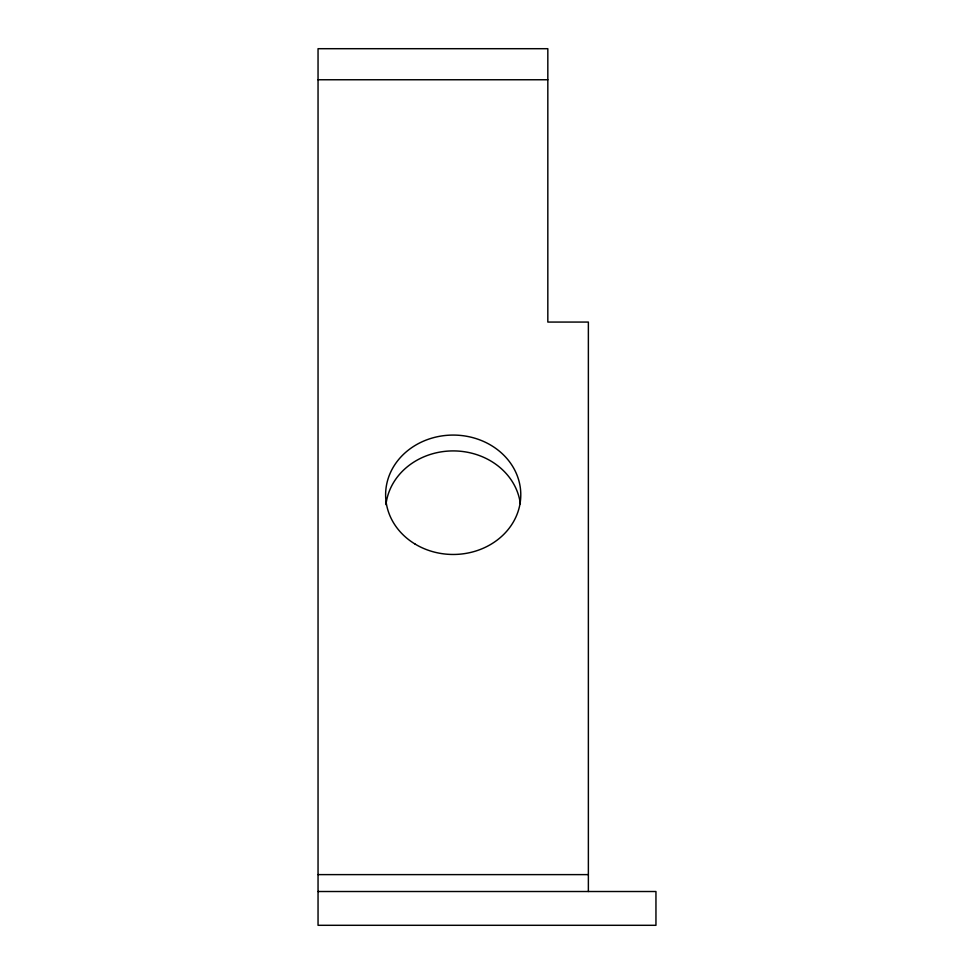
<?xml version="1.0" encoding="UTF-8"?>
<svg xmlns="http://www.w3.org/2000/svg" width="974" height="974" viewBox="0 0 974 974"><rect width="100%" height="100%" fill="white"/><g stroke="black" fill="none" stroke-linecap="round" stroke-linejoin="round"><path stroke-width="1.46" d="M318.048 79.758L547.826 79.758M318.048 874.615L588.369 874.615M318.048 891.514L655.952 891.514L655.952 925.3L318.048 925.3L318.048 48.7L547.826 48.7L547.826 322.065L588.369 322.065L588.369 891.514M385.96 504.678A67.583 59.694 0 0 1 452.691 450.913A67.583 59.694 0 0 1 520.347 503.777M415.082 544.064A67.583 59.694 0 0 0 520.591 499.297A67.583 59.694 0 0 0 423.958 440.954A67.583 59.694 0 0 0 415.082 544.064"/></g></svg>
